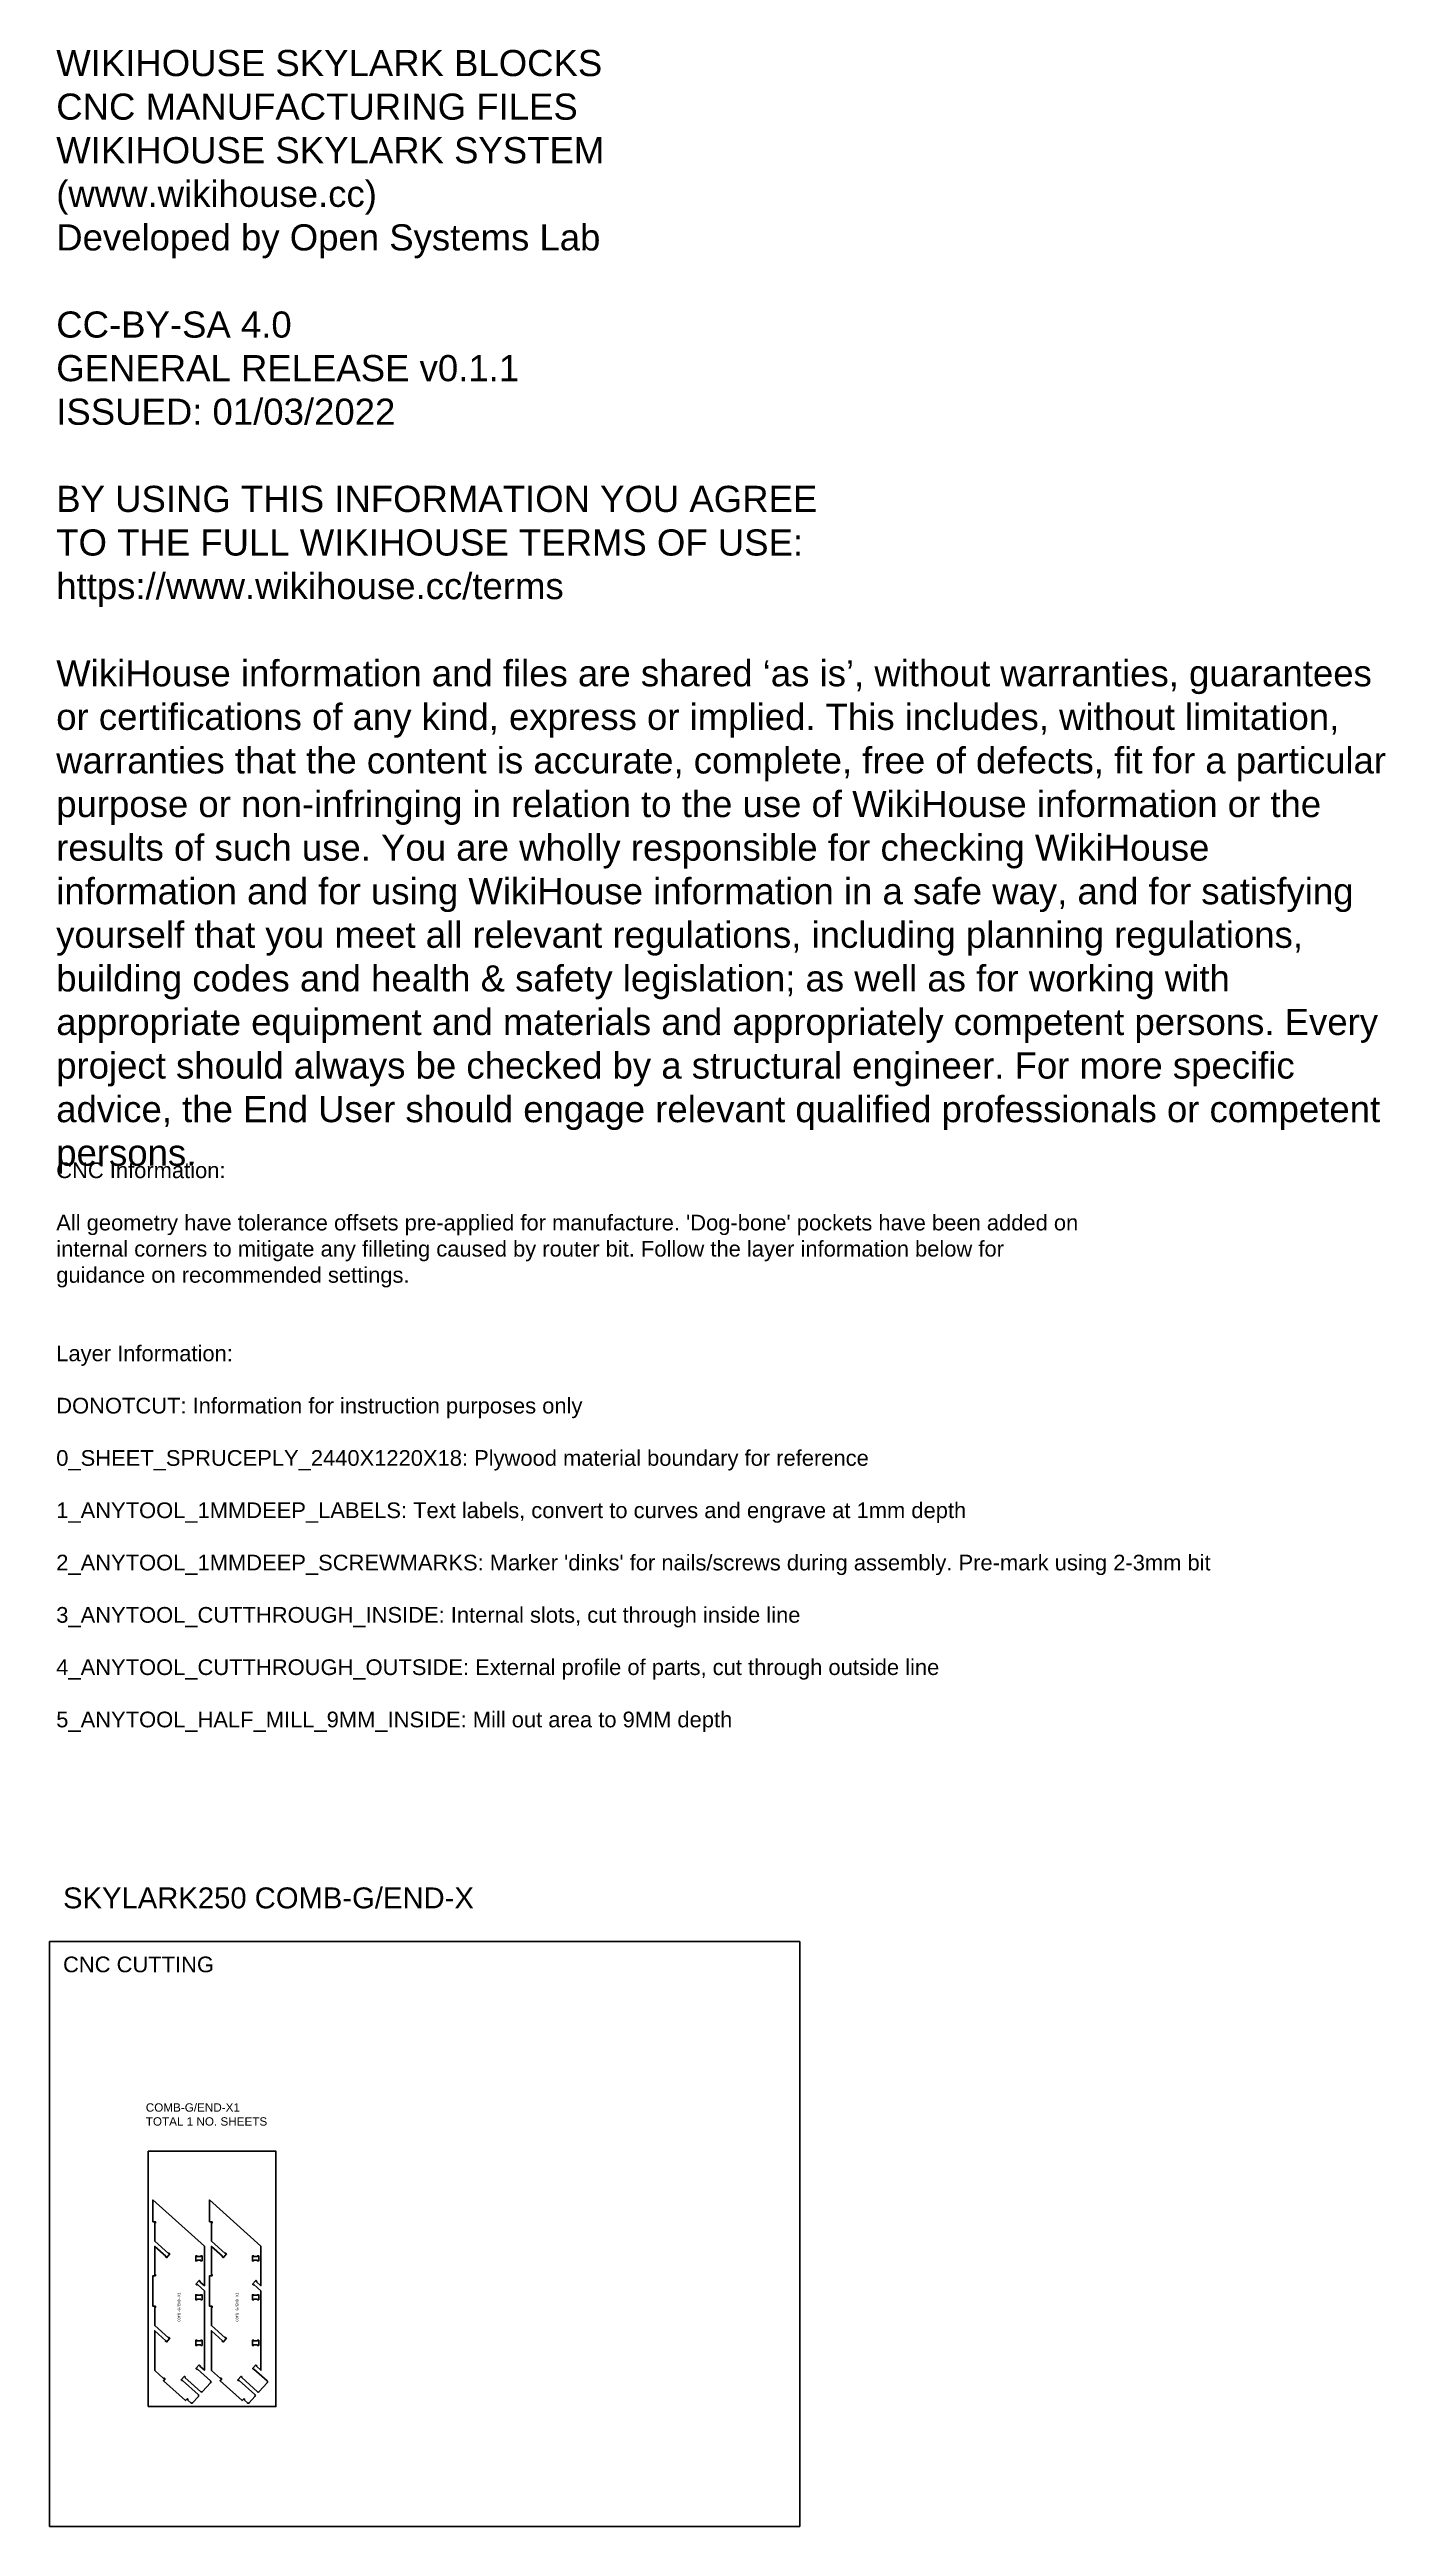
# Model space of a CAD drawing. Extents: x 0 to 12772, y 0 to 23683.
import ezdxf

# ---------------------------------------------------------------- set-up
doc = ezdxf.new("R2010")
doc.units = 0
for name, color, linetype in [('0_SHEET_SPRUCEPLY_2440X122', 1, 'CONTINUOUS'), ('1_ANYTOOL_1MMDEEP_LABELS_S', 2, 'CONTINUOUS'), ('3_ANYTOOL_CUTTHROUGH_INSID', 4, 'CONTINUOUS'), ('4_ANYTOOL_CUTTHROUGH_OUTSI', 5, 'CONTINUOUS'), ('DONOTCUT', 7, 'CONTINUOUS')]:
    doc.layers.add(name, color=color, linetype=linetype)
doc.styles.add('ARIAL_REGULAR', font='')
doc.styles.add('MONOTXT_REGULAR', font='')
doc.styles.get('ARIAL_REGULAR').set_extended_font_data('Arial')
doc.styles.get('MONOTXT_REGULAR').set_extended_font_data('Monotxt')

msp = doc.modelspace()

# ---------------------------------------------------------------- linework, layer by layer
at = {"layer": '0_SHEET_SPRUCEPLY_2440X122'}
msp.add_lwpolyline([(944, 1147), (2164, 1147), (2164, 3587), (944, 3587)], close=True, dxfattribs=at)
at = {"layer": '3_ANYTOOL_CUTTHROUGH_INSID'}
for points in [[(1446, 2545), (1410, 2545), (1410, 2539), (1398, 2539), (1398, 2587), (1410, 2587), (1410, 2581), (1446, 2581), (1446, 2587), (1458, 2587), (1458, 2539), (1446, 2539)], [(1987, 2545), (1952, 2545), (1952, 2539), (1939, 2539), (1939, 2587), (1952, 2587), (1952, 2581), (1987, 2581), (1987, 2587), (2000, 2587), (2000, 2539), (1987, 2539)], [(1446, 2173), (1410, 2173), (1410, 2167), (1398, 2167), (1398, 2216), (1410, 2216), (1410, 2210), (1446, 2210), (1446, 2216), (1458, 2216), (1458, 2167), (1446, 2167)], [(1987, 2173), (1952, 2173), (1952, 2167), (1939, 2167), (1939, 2216), (1952, 2216), (1952, 2210), (1987, 2210), (1987, 2216), (2000, 2216), (2000, 2167), (1987, 2167)], [(1446, 1737), (1410, 1737), (1410, 1731), (1398, 1731), (1398, 1780), (1410, 1780), (1410, 1774), (1446, 1774), (1446, 1780), (1458, 1780), (1458, 1731), (1446, 1731)], [(1987, 1737), (1952, 1737), (1952, 1731), (1939, 1731), (1939, 1780), (1952, 1780), (1952, 1774), (1987, 1774), (1987, 1780), (2000, 1780), (2000, 1731), (1987, 1731)]]:
    msp.add_lwpolyline(points, close=True, dxfattribs=at)
at = {"layer": '4_ANYTOOL_CUTTHROUGH_OUTSI'}
for points in [[(1006, 1492), (1091, 1416), (1095, 1420), (1105, 1412), (1089, 1394), (1300, 1203), (1316, 1221), (1325, 1213), (1321, 1208), (1351, 1182), (1351, 1182), (1351, 1182), (1351, 1181), (1352, 1181), (1352, 1181), (1352, 1181), (1352, 1181), (1352, 1181), (1353, 1181), (1353, 1180), (1353, 1180), (1353, 1180), (1354, 1180), (1354, 1180), (1354, 1180), (1354, 1180), (1355, 1180), (1355, 1179), (1355, 1179), (1356, 1179), (1356, 1179), (1356, 1179), (1356, 1179), (1357, 1179), (1357, 1179), (1357, 1179), (1358, 1179), (1358, 1179), (1358, 1179), (1358, 1179), (1359, 1179), (1359, 1179), (1359, 1179), (1360, 1179), (1360, 1179), (1360, 1179), (1361, 1179), (1361, 1179), (1361, 1179), (1361, 1179), (1362, 1179), (1362, 1179), (1362, 1179), (1363, 1179), (1363, 1180), (1363, 1180), (1363, 1180), (1364, 1180), (1364, 1180), (1364, 1180), (1365, 1180), (1365, 1180), (1365, 1181), (1365, 1181), (1365, 1181), (1366, 1181), (1366, 1181), (1366, 1181), (1366, 1182), (1367, 1182), (1367, 1182), (1367, 1182), (1367, 1182), (1367, 1182), (1368, 1183), (1423, 1244, 0.414214), (1422, 1261), (1271, 1397), (1267, 1393), (1257, 1401), (1290, 1437), (1299, 1429), (1295, 1424), (1447, 1288), (1447, 1288, 0.414214), (1463, 1289), (1540, 1374), (1540, 1375), (1540, 1375), (1541, 1375), (1541, 1375), (1541, 1375), (1541, 1376), (1541, 1376), (1541, 1376), (1542, 1376), (1542, 1377), (1542, 1377), (1542, 1377), (1542, 1377), (1542, 1378), (1542, 1378), (1542, 1378), (1543, 1378), (1543, 1379), (1543, 1379), (1543, 1379), (1543, 1380), (1543, 1380), (1543, 1380), (1543, 1380), (1543, 1381), (1543, 1381), (1543, 1381), (1543, 1382), (1543, 1382), (1543, 1382), (1543, 1383), (1543, 1383), (1543, 1383), (1543, 1383), (1543, 1384), (1543, 1384), (1543, 1384), (1543, 1385), (1543, 1385), (1543, 1385), (1543, 1386), (1543, 1386), (1543, 1386), (1542, 1386), (1542, 1387), (1542, 1387), (1542, 1387), (1542, 1387), (1542, 1388), (1542, 1388), (1542, 1388), (1541, 1388), (1541, 1389), (1541, 1389), (1541, 1389), (1541, 1389), (1541, 1390), (1540, 1390), (1540, 1390), (1540, 1390), (1540, 1390), (1540, 1391), (1539, 1391), (1539, 1391), (1413, 1505), (1408, 1501), (1399, 1509), (1432, 1545), (1441, 1537), (1437, 1532), (1480, 1494), (1480, 2252), (1413, 2313), (1408, 2308), (1399, 2316), (1432, 2352), (1441, 2344), (1437, 2340), (1480, 2301), (1480, 2680), (988, 3123), (988, 2913), (1012, 2913), (1012, 2900), (1006, 2900), (1006, 2728), (1136, 2610), (1140, 2615), (1150, 2606), (1117, 2570), (1108, 2579), (1112, 2583), (1006, 2678), (1006, 2409), (1012, 2409), (1012, 2397), (988, 2397), (988, 2105), (1012, 2105), (1012, 2093), (1006, 2093), (1006, 1920), (1136, 1803), (1140, 1807), (1150, 1799), (1117, 1763), (1108, 1771), (1112, 1776), (1006, 1871), (1006, 1492)], [(1548, 1492), (1633, 1416), (1637, 1420), (1646, 1412), (1630, 1394), (1841, 1203), (1858, 1221), (1867, 1213), (1863, 1208), (1892, 1182), (1892, 1182), (1893, 1182), (1893, 1181), (1893, 1181), (1893, 1181), (1893, 1181), (1894, 1181), (1894, 1181), (1894, 1181), (1894, 1180), (1895, 1180), (1895, 1180), (1895, 1180), (1895, 1180), (1896, 1180), (1896, 1180), (1896, 1180), (1896, 1179), (1897, 1179), (1897, 1179), (1897, 1179), (1898, 1179), (1898, 1179), (1898, 1179), (1898, 1179), (1899, 1179), (1899, 1179), (1899, 1179), (1900, 1179), (1900, 1179), (1900, 1179), (1901, 1179), (1901, 1179), (1901, 1179), (1901, 1179), (1902, 1179), (1902, 1179), (1902, 1179), (1903, 1179), (1903, 1179), (1903, 1179), (1904, 1179), (1904, 1179), (1904, 1179), (1904, 1180), (1905, 1180), (1905, 1180), (1905, 1180), (1905, 1180), (1906, 1180), (1906, 1180), (1906, 1180), (1906, 1181), (1907, 1181), (1907, 1181), (1907, 1181), (1907, 1181), (1908, 1181), (1908, 1182), (1908, 1182), (1908, 1182), (1908, 1182), (1909, 1182), (1909, 1182), (1909, 1183), (1964, 1244, 0.414214), (1964, 1261), (1812, 1397), (1808, 1393), (1799, 1401), (1831, 1437), (1841, 1429), (1837, 1424), (1988, 1288), (1988, 1288, 0.414214), (2005, 1289), (2082, 1374), (2082, 1375), (2082, 1375), (2082, 1375), (2082, 1375), (2082, 1375), (2083, 1376), (2083, 1376), (2083, 1376), (2083, 1376), (2083, 1377), (2083, 1377), (2083, 1377), (2084, 1377), (2084, 1378), (2084, 1378), (2084, 1378), (2084, 1378), (2084, 1379), (2084, 1379), (2084, 1379), (2084, 1380), (2084, 1380), (2084, 1380), (2084, 1380), (2084, 1381), (2085, 1381), (2085, 1381), (2085, 1382), (2085, 1382), (2085, 1382), (2085, 1383), (2085, 1383), (2085, 1383), (2085, 1383), (2084, 1384), (2084, 1384), (2084, 1384), (2084, 1385), (2084, 1385), (2084, 1385), (2084, 1386), (2084, 1386), (2084, 1386), (2084, 1386), (2084, 1387), (2084, 1387), (2083, 1387), (2083, 1387), (2083, 1388), (2083, 1388), (2083, 1388), (2083, 1388), (2083, 1389), (2082, 1389), (2082, 1389), (2082, 1389), (2082, 1390), (2082, 1390), (2082, 1390), (2081, 1390), (2081, 1390), (2081, 1391), (2081, 1391), (2081, 1391), (1954, 1505), (1950, 1501), (1941, 1509), (1973, 1545), (1982, 1537), (1978, 1532), (2021, 1494), (2021, 2252), (1954, 2313), (1950, 2308), (1941, 2316), (1973, 2352), (1982, 2344), (1978, 2340), (2021, 2301), (2021, 2680), (1530, 3123), (1530, 2913), (1554, 2913), (1554, 2900), (1548, 2900), (1548, 2728), (1678, 2610), (1682, 2615), (1691, 2606), (1659, 2570), (1649, 2579), (1653, 2583), (1548, 2678), (1548, 2409), (1554, 2409), (1554, 2397), (1530, 2397), (1530, 2105), (1554, 2105), (1554, 2093), (1548, 2093), (1548, 1920), (1678, 1803), (1682, 1807), (1691, 1799), (1659, 1763), (1649, 1771), (1653, 1776), (1548, 1871), (1548, 1492)]]:
    msp.add_lwpolyline(points, format="xyb", close=True, dxfattribs=at)
at = {"layer": 'DONOTCUT'}
msp.add_lwpolyline([(0, 0), (7173, 0), (7173, 5593), (0, 5593)], close=True, dxfattribs=at)

# ---------------------------------------------------------------- texts
at = {"layer": '1_ANYTOOL_1MMDEEP_LABELS_S', "char_height": 25, "width": 679.19, "attachment_point": 5, "rotation": 90, "style": 'MONOTXT_REGULAR'}
for insert in [(1238, 2098), (1793, 2098)]:
    msp.add_mtext('COMB-G/END-X1', dxfattribs=dict(at, insert=insert))
at = {"layer": 'DONOTCUT', "attachment_point": 1, "style": 'ARIAL_REGULAR'}
for s, insert, char_height, width in [('{\\fArial;WIKIHOUSE SKYLARK BLOCKS}\\P{\\fArial;CNC MANUFACTURING FILES}\\P{\\fArial;WIKIHOUSE SKYLARK SYSTEM}\\P{\\fArial;(www.wikihouse.cc)}\\P{\\fArial;Developed by Open Systems Lab}\\P\\P{\\fArial;CC-BY-SA 4.0}\\P{\\fArial;GENERAL RELEASE v0.1.1}\\P{\\fArial;ISSUED: 01/03/2022}\\P\\P{\\fArial;BY USING THIS INFORMATION YOU AGREE }\\P{\\fArial;TO THE FULL WIKIHOUSE TERMS OF USE:}\\P{\\fArial;https://www.wikihouse.cc/terms}\\P\\P{\\fArial;WikiHouse information and files are shared }{\\fArial;‘as is}{\\fArial;’, without warranties, guarantees }\\P{\\fArial;or certifications of any kind, express or implied. This includes, without limitation, }\\P{\\fArial;warranties that the content is accurate, complete, free of defects, fit for a particular }\\P{\\fArial;purpose or non-infringing in relation to the use of WikiHouse information or the }\\P{\\fArial;results of such use. You are wholly responsible for checking WikiHouse }\\P{\\fArial;information and for using WikiHouse information in a safe way, and for satisfying }\\P{\\fArial;yourself that you meet all relevant regulations, including planning regulations, }\\P{\\fArial;building codes and health & safety legislation; as well as for working with }\\P{\\fArial;appropriate equipment and materials and appropriately competent persons. Every }\\P{\\fArial;project should always be checked by a structural engineer. For more specific }\\P{\\fArial;advice, the End User should engage relevant qualified professionals or competent }\\P{\\fArial;persons.}\\P', (64, 23679), 250, 12895.38), ("{\\fArial;CNC Information:}\\P\\P{\\fArial;All geometry have tolerance offsets pre-applied for manufacture. 'Dog-bone' pockets have been added on}\\P{\\fArial;internal corners to mitigate any filleting caused by router bit. Follow the layer information below for}\\P{\\fArial;guidance on recommended settings.}\\P\\P\\P{\\fArial;Layer Information:}\\P\\P{\\fArial;DONOTCUT: Information for instruction purposes only}\\P\\P{\\fArial;0_SHEET_SPRUCEPLY_2440X1220X18: Plywood material boundary for reference}\\P\\P{\\fArial;1_ANYTOOL_1MMDEEP_LABELS: Text labels, convert to curves and engrave at 1mm depth}\\P\\P{\\fArial;2_ANYTOOL_1MMDEEP_SCREWMARKS: Marker 'dinks' for nails/screws during assembly. Pre-mark using 2-3mm bit}\\P\\P{\\fArial;3_ANYTOOL_CUTTHROUGH_INSIDE: Internal slots, cut through inside line}\\P\\P{\\fArial;4_ANYTOOL_CUTTHROUGH_OUTSIDE: External profile of parts, cut through outside line}\\P\\P{\\fArial;5_ANYTOOL_HALF_MILL_9MM_INSIDE: Mill out area to 9MM depth}", (64, 13042), 150, 22265.22), ('SKYLARK250 COMB-G/END-X', (129, 6110, 0), 200, 8221.74), ('CNC CUTTING', (129, 5449, 0), 150, 3150), ('{\\fArial;COMB-G/END-X1}\\P{\\fArial;TOTAL 1 NO. SHEETS}', (920, 4046), 80, 2460.87)]:
    msp.add_mtext(s, dxfattribs=dict(at, insert=insert, char_height=char_height, width=width))

doc.saveas('drawing.dxf')
